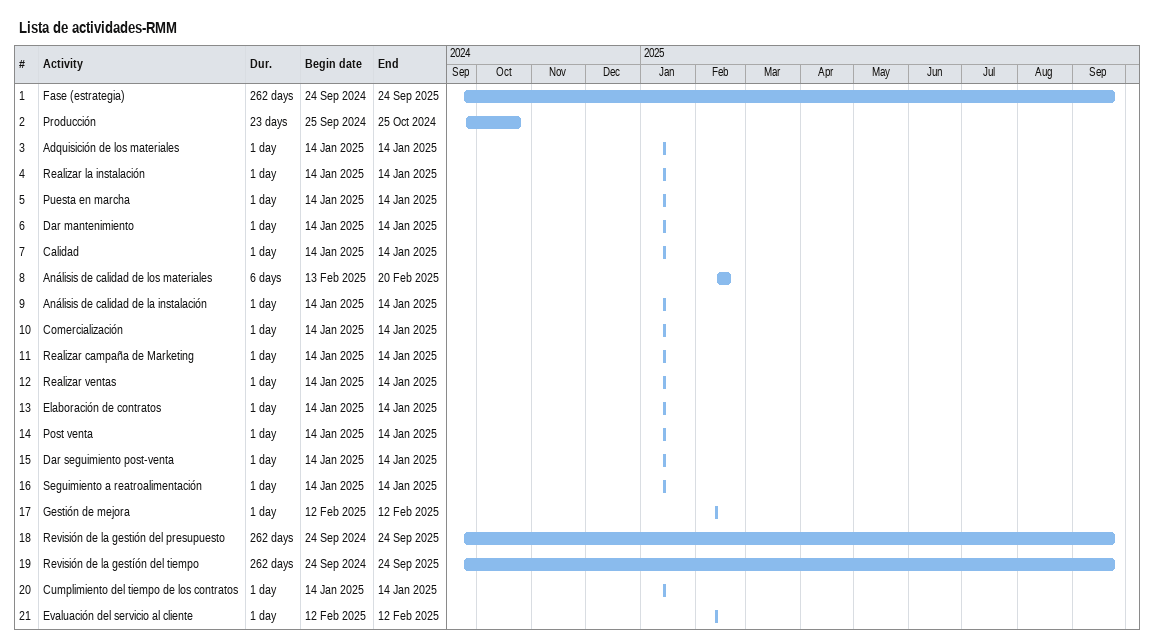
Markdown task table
Lista de actividades-RMM

| ID | Task | Duration | Start | Finish |
|---|---|---|---|---|
| 1 | Fase (estrategia) | 262d | 2024-09-24 | 2025-09-24 |
| 2 | Producción | 23d | 2024-09-25 | 2024-10-25 |
| 3 | Adquisición de los materiales | 1d | 2025-01-14 | 2025-01-14 |
| 4 | Realizar la instalación | 1d | 2025-01-14 | 2025-01-14 |
| 5 | Puesta en marcha | 1d | 2025-01-14 | 2025-01-14 |
| 6 | Dar mantenimiento | 1d | 2025-01-14 | 2025-01-14 |
| 7 | Calidad | 1d | 2025-01-14 | 2025-01-14 |
| 8 | Análisis de calidad de los materiales | 6d | 2025-02-13 | 2025-02-20 |
| 9 | Análisis de calidad de la instalación | 1d | 2025-01-14 | 2025-01-14 |
| 10 | Comercialización | 1d | 2025-01-14 | 2025-01-14 |
| 11 | Realizar campaña de Marketing | 1d | 2025-01-14 | 2025-01-14 |
| 12 | Realizar ventas | 1d | 2025-01-14 | 2025-01-14 |
| 13 | Elaboración de contratos | 1d | 2025-01-14 | 2025-01-14 |
| 14 | Post venta | 1d | 2025-01-14 | 2025-01-14 |
| 15 | Dar seguimiento post-venta | 1d | 2025-01-14 | 2025-01-14 |
| 16 | Seguimiento a reatroalimentación | 1d | 2025-01-14 | 2025-01-14 |
| 17 | Gestión de mejora | 1d | 2025-02-12 | 2025-02-12 |
| 18 | Revisión de la gestión del presupuesto | 262d | 2024-09-24 | 2025-09-24 |
| 19 | Revisión de la gestíón del tiempo | 262d | 2024-09-24 | 2025-09-24 |
| 20 | Cumplimiento del tiempo de los contratos | 1d | 2025-01-14 | 2025-01-14 |
| 21 | Evaluación del servicio al cliente | 1d | 2025-02-12 | 2025-02-12 |
